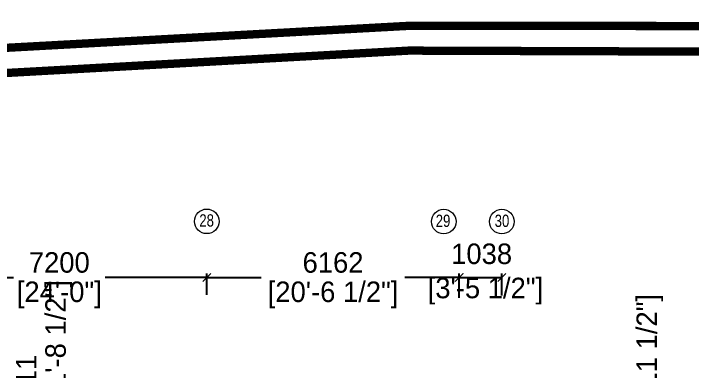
# Model space of a CAD drawing. Header units: millimetres. Extents: x 221017 to 6120115, y -1189702 to 83047459.
# Drawn here: x 3156429 to 3172997, y 78960 to 87680 of the extents above; entities that cross this region are included whole.
import ezdxf

# ---------------------------------------------------------------- set-up
doc = ezdxf.new("R2010")
doc.units = ezdxf.units.MM
doc.header["$LTSCALE"] = 150
doc.header["$MEASUREMENT"] = 0
doc.header["$PDMODE"] = 35
doc.header["$PDSIZE"] = -20
doc.linetypes.add('HIDDEN', pattern=[0.375, 0.25, -0.125])
doc.layers.get('0').update_dxf_attribs({"linetype": 'CONTINUOUS', "lineweight": 9})
doc.layers.get('DEFPOINTS').update_dxf_attribs({"linetype": 'HIDDEN'})
for name, color, linetype, lineweight in [('CENTRE DIM', 5, 'CONTINUOUS', 9), ('CENTRE SYMBOL', 24, 'CONTINUOUS', 9), ('DIM', 7, 'CONTINUOUS', 13)]:
    doc.layers.add(name, color=color, linetype=linetype, lineweight=lineweight)
doc.layers.add('grid text', color=14, linetype='CONTINUOUS')
doc.layers.add('ROAD', color=1, linetype='CONTINUOUS')
doc.styles.get("Standard").update_dxf_attribs({"font": 'GOTHIC.TTF', "width": 0.8})
doc.styles.add('Text Layout', font='GOTHIC.TTF')
doc.dimstyles.new('scale 50mm NEW', dxfattribs={"dimscale": 0, "dimtxt": 500, "dimasz": 200, "dimexe": 100, "dimexo": 100, "dimgap": 100, "dimtad": 0, "dimdec": 0, "dimzin": 1, "dimdsep": 46, "dimtxsty": 'Text Layout', "dimblk": 'ARCHTICK', "dimcen": 0.09, "dimclrd": 256, "dimclre": 256, "dimadec": 0, "dimazin": 0, "dimtfac": 1, "dimtdec": 0, "dimtmove": 1, "dimatfit": 0, "dimfxl": 0, "dimtolj": 1, "dimtzin": 0, "dimarcsym": 0})

# ---------------------------------------------------------------- blocks, each defined once
blk = doc.blocks.new('_ARCHTICK')
at = {"color": 0, "linetype": 'ByBlock', "const_width": 0.15}
blk.add_lwpolyline([(-0.5, -0.5), (0.5, 0.5)], dxfattribs=at)
blk = doc.blocks.new('*D186')
at = {"layer": 'CENTRE DIM', "lineweight": -2, "transparency": 16777216}
for p, q in [((3153945, 80822), (3153945, 81349)), ((3161145, 80822), (3161145, 81349)), ((3153945, 81249), (3156428, 81249)), ((3161145, 81249), (3158661, 81249))]:
    blk.add_line(p, q, dxfattribs=at)
at = {"layer": 'DEFPOINTS', "color": 0, "transparency": 16777216}
for p in [(3161145, 81249), (3153945, 80722), (3161145, 80722)]:
    blk.add_point(p, dxfattribs=at)
at = {"layer": 'CENTRE DIM', "lineweight": -2, "transparency": 16777216, "xscale": 200, "yscale": 200, "zscale": 200, "rotation": 180}
blk.add_blockref('_ARCHTICK', (3153945, 81249), dxfattribs=at)
at = {"layer": 'CENTRE DIM', "lineweight": -2, "transparency": 16777216, "xscale": 200, "yscale": 200, "zscale": 200}
blk.add_blockref('_ARCHTICK', (3161145, 81249), dxfattribs=at)
at = {"layer": 'CENTRE DIM', "color": 0, "transparency": 16777216, "char_height": 500, "attachment_point": 5, "style": 'Text Layout'}
for s, insert in [('\\A1;7200', (3157545, 81612)), ('\\A1;[24\'-0"]', (3157545, 80825))]:
    blk.add_mtext(s, dxfattribs=dict(at, insert=insert))
blk = doc.blocks.new('*D187')
at = {"layer": 'CENTRE DIM', "lineweight": -2, "transparency": 16777216}
for p, q in [((3161145, 80822), (3161145, 81349)), ((3167307, 80749), (3167307, 81349)), ((3161145, 81249), (3162475, 81249)), ((3167307, 81249), (3165977, 81249))]:
    blk.add_line(p, q, dxfattribs=at)
at = {"layer": 'DEFPOINTS', "color": 0, "transparency": 16777216}
for p in [(3167307, 81249), (3161145, 80722), (3167307, 80427)]:
    blk.add_point(p, dxfattribs=at)
at = {"layer": 'CENTRE DIM', "lineweight": -2, "transparency": 16777216, "xscale": 200, "yscale": 200, "zscale": 200, "rotation": 180}
blk.add_blockref('_ARCHTICK', (3161145, 81249), dxfattribs=at)
at = {"layer": 'CENTRE DIM', "lineweight": -2, "transparency": 16777216, "xscale": 200, "yscale": 200, "zscale": 200}
blk.add_blockref('_ARCHTICK', (3167307, 81249), dxfattribs=at)
at = {"layer": 'CENTRE DIM', "color": 0, "transparency": 16777216, "char_height": 500, "attachment_point": 5, "style": 'Text Layout'}
for s, insert in [('\\A1;6162', (3164226, 81612)), ('\\A1;[20\'-6 1/2"]', (3164226, 80825))]:
    blk.add_mtext(s, dxfattribs=dict(at, insert=insert))
blk = doc.blocks.new('*D188')
at = {"layer": 'CENTRE DIM', "lineweight": -2, "transparency": 16777216}
for p, q in [((3167307, 80749), (3167307, 81349)), ((3168345, 80809), (3168345, 81349)), ((3167307, 81249), (3168345, 81249))]:
    blk.add_line(p, q, dxfattribs=at)
at = {"layer": 'DEFPOINTS', "color": 0, "transparency": 16777216}
for p in [(3168345, 81249), (3168345, 80709), (3167307, 80427)]:
    blk.add_point(p, dxfattribs=at)
at = {"layer": 'CENTRE DIM', "lineweight": -2, "transparency": 16777216, "xscale": 200, "yscale": 200, "zscale": 200, "rotation": 180}
blk.add_blockref('_ARCHTICK', (3167307, 81249), dxfattribs=at)
at = {"layer": 'CENTRE DIM', "lineweight": -2, "transparency": 16777216, "xscale": 200, "yscale": 200, "zscale": 200}
blk.add_blockref('_ARCHTICK', (3168345, 81249), dxfattribs=at)
at = {"layer": 'CENTRE DIM', "color": 0, "transparency": 16777216, "insert": (3167852, 81334), "char_height": 500, "attachment_point": 5, "style": 'Text Layout'}
blk.add_mtext('\\A1;1038\\P [3\'-5 1/2"]', dxfattribs=at)
blk = doc.blocks.new('*D220')
at = {"layer": 'DEFPOINTS', "color": 0, "ltscale": 0.5, "transparency": 16777216}
for p in [(3153964, 78704), (3154795, 78704), (3153945, 75193)]:
    blk.add_point(p, dxfattribs=at)
at = {"layer": 'DIM', "lineweight": -2, "ltscale": 0.5, "transparency": 16777216}
for p, q in [((3154795, 78704), (3154795, 78904)), ((3154295, 78704), (3154895, 78704)), ((3154795, 75193), (3154795, 78704)), ((3154795, 75193), (3154795, 78704)), ((3157105, 77641), (3157105, 77841)), ((3154795, 76949), (3157105, 77641)), ((3154295, 75193), (3154895, 75193)), ((3154795, 75193), (3154795, 74993))]:
    blk.add_line(p, q, dxfattribs=at)
at = {"layer": 'DIM', "lineweight": -2, "ltscale": 0.5, "transparency": 16777216, "xscale": 200, "yscale": 200, "zscale": 200}
for p, rotation in [((3154795, 78704), 270), ((3154795, 75193), 90)]:
    blk.add_blockref('_ARCHTICK', p, dxfattribs=dict(at, rotation=rotation))
at = {"layer": 'DIM', "color": 0, "ltscale": 0.5, "transparency": 16777216, "char_height": 500, "attachment_point": 5, "rotation": 90, "style": 'Text Layout'}
for s, insert in [('\\A1;[11\'-8 1/2"]', (3157529, 79592)), ('\\A1;3511', (3156742, 78621))]:
    blk.add_mtext(s, dxfattribs=dict(at, insert=insert))
blk = doc.blocks.new('*D224')
at = {"layer": 'DEFPOINTS', "color": 0, "ltscale": 0.5, "transparency": 16777216}
for p in [(3168369, 78024), (3169223, 78024), (3168345, 74438)]:
    blk.add_point(p, dxfattribs=at)
at = {"layer": 'DIM', "lineweight": -2, "ltscale": 0.5, "transparency": 16777216}
for p, q in [((3169223, 78024), (3169223, 78224)), ((3168723, 78024), (3169323, 78024)), ((3169223, 74438), (3169223, 78024)), ((3169223, 74438), (3169223, 78024)), ((3171533, 76924), (3171533, 77124)), ((3169223, 76231), (3171533, 76924)), ((3168723, 74438), (3169323, 74438)), ((3169223, 74438), (3169223, 74238))]:
    blk.add_line(p, q, dxfattribs=at)
at = {"layer": 'DIM', "lineweight": -2, "ltscale": 0.5, "transparency": 16777216, "xscale": 200, "yscale": 200, "zscale": 200}
for p, rotation in [((3169223, 78024), 270), ((3169223, 74438), 90)]:
    blk.add_blockref('_ARCHTICK', p, dxfattribs=dict(at, rotation=rotation))
at = {"layer": 'DIM', "color": 0, "ltscale": 0.5, "transparency": 16777216, "char_height": 500, "attachment_point": 5, "rotation": 90, "style": 'Text Layout'}
for s, insert in [('\\A1;[11\'-11 1/2"]', (3171957, 79067)), ('\\A1;3586', (3171170, 77968))]:
    blk.add_mtext(s, dxfattribs=dict(at, insert=insert))

msp = doc.modelspace()

# ---------------------------------------------------------------- linework, layer by layer
at = {"layer": 'CENTRE SYMBOL', "lineweight": 13}
for centre in [(3161144.8, 82616.8), (3166928.1, 82611.9), (3168344.8, 82611.9)]:
    msp.add_circle(centre, 300, dxfattribs=at)
at = {"layer": 'ROAD', "color": 102, "lineweight": 15, "const_width": 203.2}
for points in [[(3200488.4, 87578.5), (3190456.7, 87373.9), (3166021.7, 87379), (3134796.9, 85675.7), (3082412.4, 83929.2), (3058546.2, 83337.5), (3034507.9, 83016.3), (3022545.6, 82969.9), (3010633.6, 83241.3), (2986509, 83802.4), (2973811.4, 84343.9), (2956172.5, 85054.2), (2941562.5, 86374.8), (2940044.5, 86481.8)], [(2941538.9, 85708), (2956093.8, 84428.3), (2973927.3, 83575.5), (2986635.7, 83209.9), (3010629, 82627.1), (3022545.6, 82371.7), (3034461.4, 82314.5), (3058521.5, 82716.1), (3082524, 83303.9), (3135035.2, 85055.3), (3166073.8, 86777.8), (3190482.6, 86694.7), (3200512.3, 86903.1)]]:
    msp.add_lwpolyline(points, dxfattribs=at)

# ---------------------------------------------------------------- texts
at = {"layer": 'grid text', "lineweight": 13, "char_height": 300, "attachment_point": 1}
for s, insert in [('28', (3160962.6, 82789.4)), ('29', (3166732.2, 82780.1)), ('30', (3168170.4, 82780.1))]:
    msp.add_mtext(s, dxfattribs=dict(at, insert=insert))

# ---------------------------------------------------------------- dimensions: what is measured, and where the dimension line sits
at = {"layer": 'CENTRE DIM'}
dim = msp.add_linear_dim(base=(3168344.8, 81249.4), p1=(3167307.1, 80426.9), p2=(3168344.8, 80708.8), dimstyle='scale 50mm NEW', override={"dimscale": 1, "dimpost": '\\X'}, dxfattribs=at)
dim.commit()
dim.dimension.update_dxf_attribs({"geometry": '*D188', "text_midpoint": (3167851.9, 81333.7), "dimtype": 160})
for base, p1, p2, picture, middle in [((3161144.8, 81249.4), (3153944.8, 80722), (3161144.8, 80722), '*D186', (3157544.8, 81249.4)), ((3167307.1, 81249.4), (3161144.8, 80722), (3167307.1, 80426.9), '*D187', (3164225.9, 81249.4))]:
    dim = msp.add_linear_dim(base=base, p1=p1, p2=p2, dimstyle='scale 50mm NEW', override={"dimscale": 1, "dimpost": '\\X'}, dxfattribs=at)
    dim.commit()
    dim.dimension.update_dxf_attribs({"geometry": picture, "text_midpoint": middle})
at = {"layer": 'DIM', "ltscale": 0.5}
for base, p1, p2, picture, middle in [((3154795.4, 78704), (3153944.8, 75193.2), (3153963.9, 78704), '*D220', (3157104.9, 77941.4)), ((3169223.2, 78023.8), (3168344.8, 74437.8), (3168368.5, 78023.8), '*D224', (3171532.7, 77223.7))]:
    dim = msp.add_linear_dim(base=base, p1=p1, p2=p2, angle=90, dimstyle='scale 50mm NEW', override={"dimscale": 1, "dimpost": '\\X'}, dxfattribs=at)
    dim.commit()
    dim.dimension.update_dxf_attribs({"geometry": picture, "text_midpoint": middle})

doc.saveas('drawing.dxf')
